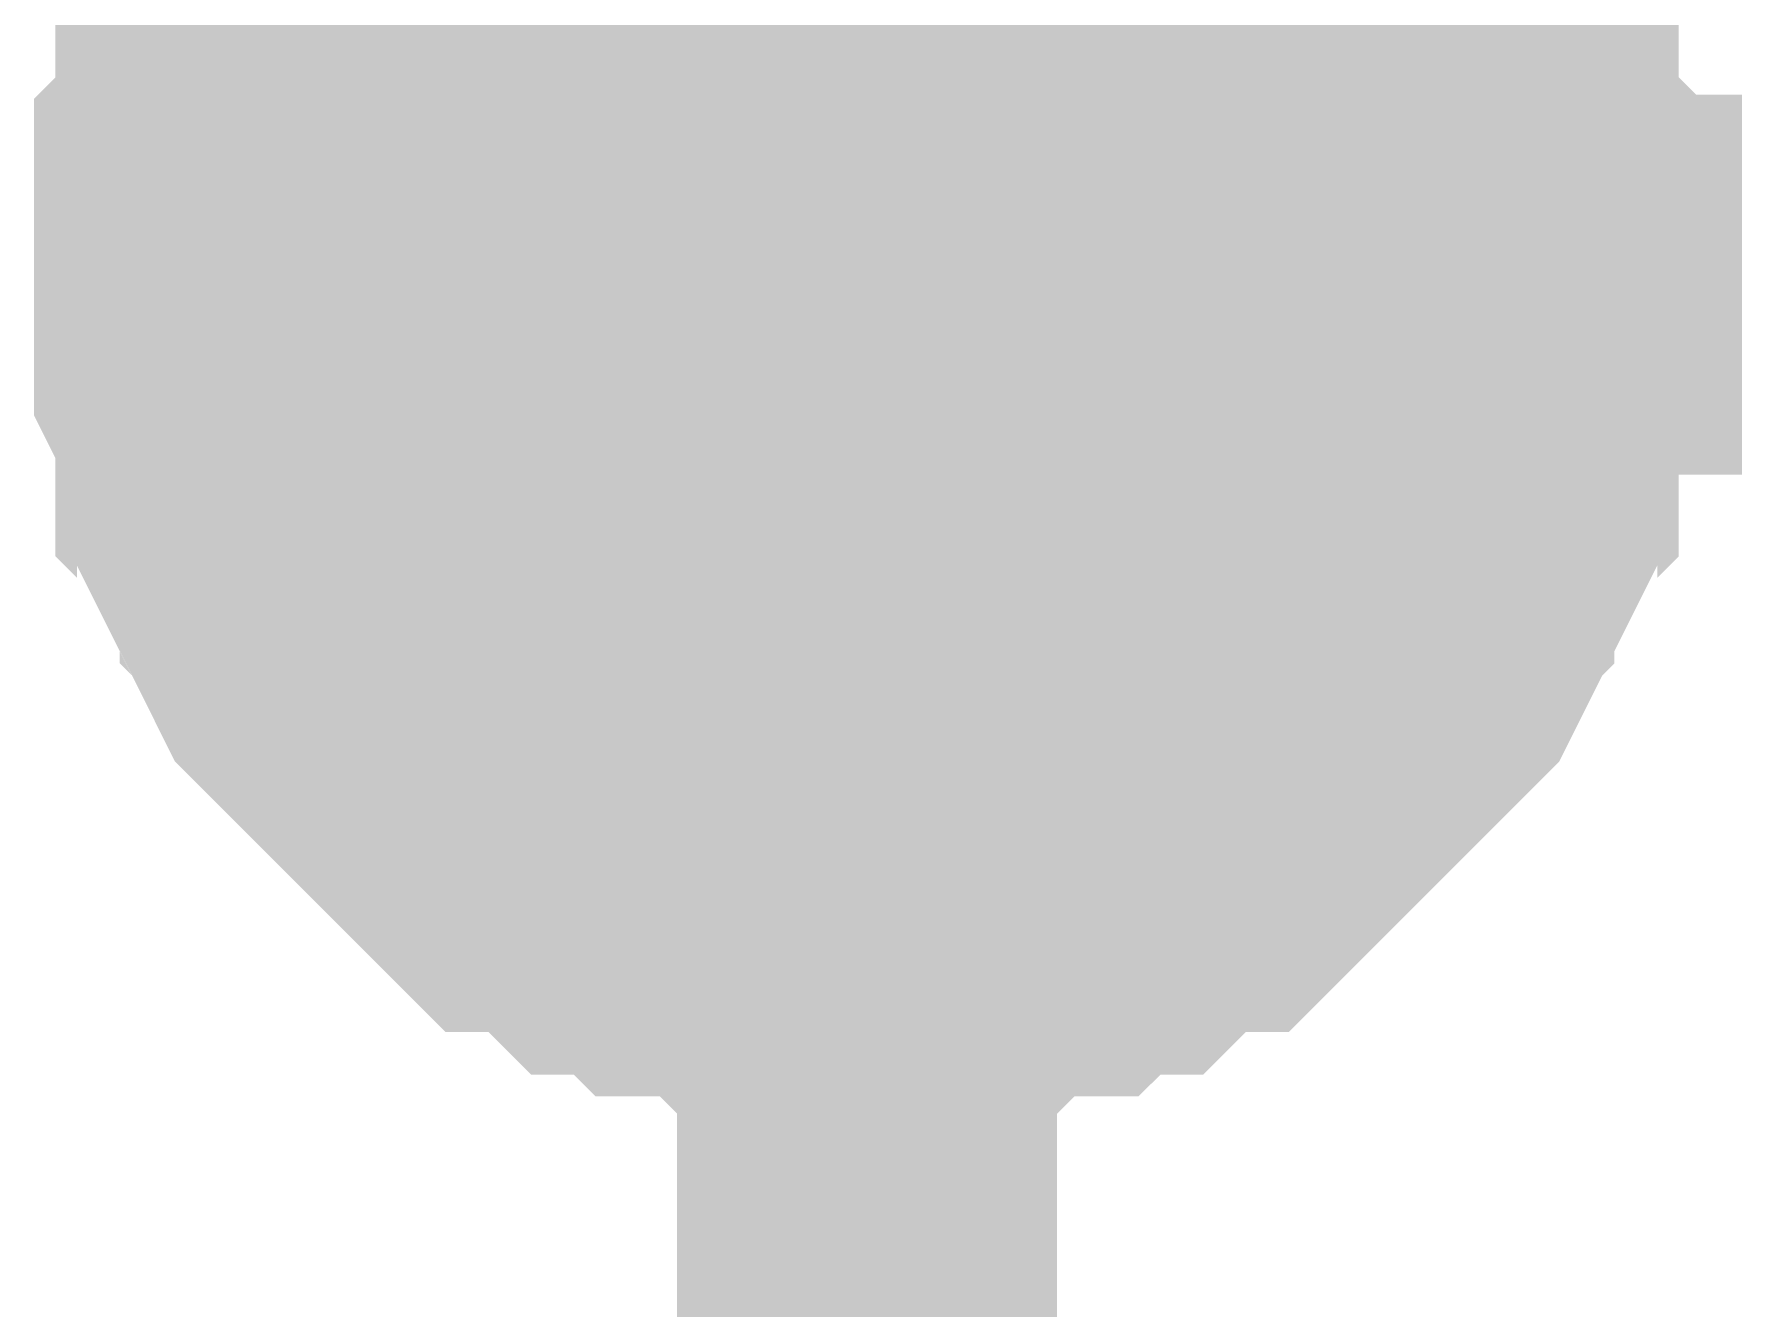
# Model space of a CAD drawing. Header units: inches. Extents: x 0 to 9.5, y -0.01 to 7.51.
# Drawn here: x 4.9744 to 5.0272, y 5.2676 to 5.3072 of the extents above; entities that cross this region are included whole.
import ezdxf

# ---------------------------------------------------------------- set-up
doc = ezdxf.new("R2010")
doc.units = ezdxf.units.IN
doc.header["$MEASUREMENT"] = 0
doc.layers.add('Sheet', color=255, linetype='Continuous')

msp = doc.modelspace()

# ---------------------------------------------------------------- linework, layer by layer
at = {"layer": 'Sheet'}
for points in [[(6.099916, 5.299405, 0.0118, 0.0118, 0), (5.699867, 5.299405, 0.0118, 0.0118, 0), (5.299818, 5.299405, 0.0118, 0.0118, 0), (5.00028, 5.299405, 0.0118, 0.0118, 0), (5.00028, 6.499911, 0.0118, 0.0118, 0)], [(4.980311, 5.299405, 0.0118, 0.0118, 0), (4.980311, 5.300737, 0.0118, 0.0118, 0), (4.980311, 5.301403, 0.0118, 0.0118, 0), (4.980311, 5.302734, 0.0118, 0.0118, 0), (4.980977, 5.3034, 0.0118, 0.0118, 0), (4.980977, 5.304732, 0.0118, 0.0118, 0), (4.980977, 5.305398, 0.0118, 0.0118, 0), (4.981642, 5.306064, 0.0118, 0.0118, 0), (4.981642, 5.307395, 0.0118, 0.0118, 0), (4.982308, 5.308061, 0.0118, 0.0118, 0), (4.982974, 5.308727, 0.0118, 0.0118, 0), (4.982974, 5.310059, 0.0118, 0.0118, 0), (4.983639, 5.310724, 0.0118, 0.0118, 0), (4.984305, 5.31139, 0.0118, 0.0118, 0), (4.984971, 5.312056, 0.0118, 0.0118, 0), (4.985636, 5.312722, 0.0118, 0.0118, 0), (4.986302, 5.313388, 0.0118, 0.0118, 0)], [(4.980311, 5.299405, 0.0118, 0.0118, 0), (4.980311, 5.300737, 0.0118, 0.0118, 0), (4.980311, 5.301403, 0.0118, 0.0118, 0), (4.980311, 5.302734, 0.0118, 0.0118, 0), (4.980977, 5.3034, 0.0118, 0.0118, 0), (4.980977, 5.304732, 0.0118, 0.0118, 0), (4.980977, 5.305398, 0.0118, 0.0118, 0), (4.981642, 5.306064, 0.0118, 0.0118, 0), (4.981642, 5.307395, 0.0118, 0.0118, 0), (4.982308, 5.308061, 0.0118, 0.0118, 0), (4.982974, 5.308727, 0.0118, 0.0118, 0), (4.982974, 5.310059, 0.0118, 0.0118, 0), (4.983639, 5.310724, 0.0118, 0.0118, 0), (4.984305, 5.31139, 0.0118, 0.0118, 0), (4.984971, 5.312056, 0.0118, 0.0118, 0), (4.985636, 5.312722, 0.0118, 0.0118, 0), (4.986302, 5.313388, 0.0118, 0.0118, 0)], [(4.980311, 5.299405, 0.0118, 0.0118, 0), (4.980311, 5.300737, 0.0118, 0.0118, 0), (4.980311, 5.301403, 0.0118, 0.0118, 0), (4.980311, 5.302734, 0.0118, 0.0118, 0), (4.980977, 5.3034, 0.0118, 0.0118, 0), (4.980977, 5.304732, 0.0118, 0.0118, 0), (4.980977, 5.305398, 0.0118, 0.0118, 0), (4.981642, 5.306064, 0.0118, 0.0118, 0), (4.981642, 5.307395, 0.0118, 0.0118, 0), (4.982308, 5.308061, 0.0118, 0.0118, 0), (4.982974, 5.308727, 0.0118, 0.0118, 0), (4.982974, 5.310059, 0.0118, 0.0118, 0), (4.983639, 5.310724, 0.0118, 0.0118, 0), (4.984305, 5.31139, 0.0118, 0.0118, 0), (4.984971, 5.312056, 0.0118, 0.0118, 0), (4.985636, 5.312722, 0.0118, 0.0118, 0), (4.986302, 5.313388, 0.0118, 0.0118, 0)], [(4.980311, 5.299405, 0.0118, 0.0118, 0), (4.980311, 5.300737, 0.0118, 0.0118, 0), (4.980311, 5.301403, 0.0118, 0.0118, 0), (4.980311, 5.302734, 0.0118, 0.0118, 0), (4.980977, 5.3034, 0.0118, 0.0118, 0), (4.980977, 5.304732, 0.0118, 0.0118, 0), (4.980977, 5.305398, 0.0118, 0.0118, 0), (4.981642, 5.306064, 0.0118, 0.0118, 0), (4.981642, 5.307395, 0.0118, 0.0118, 0), (4.982308, 5.308061, 0.0118, 0.0118, 0), (4.982974, 5.308727, 0.0118, 0.0118, 0), (4.982974, 5.310059, 0.0118, 0.0118, 0), (4.983639, 5.310724, 0.0118, 0.0118, 0), (4.984305, 5.31139, 0.0118, 0.0118, 0), (4.984971, 5.312056, 0.0118, 0.0118, 0), (4.985636, 5.312722, 0.0118, 0.0118, 0), (4.986302, 5.313388, 0.0118, 0.0118, 0)], [(5.014259, 5.313388, 0.0118, 0.0118, 0), (5.014924, 5.312722, 0.0118, 0.0118, 0), (5.01559, 5.312056, 0.0118, 0.0118, 0), (5.016256, 5.31139, 0.0118, 0.0118, 0), (5.016921, 5.310724, 0.0118, 0.0118, 0), (5.017587, 5.310059, 0.0118, 0.0118, 0), (5.017587, 5.308727, 0.0118, 0.0118, 0), (5.018253, 5.308061, 0.0118, 0.0118, 0), (5.018918, 5.307395, 0.0118, 0.0118, 0), (5.018918, 5.306064, 0.0118, 0.0118, 0), (5.019584, 5.305398, 0.0118, 0.0118, 0), (5.019584, 5.304732, 0.0118, 0.0118, 0), (5.019584, 5.3034, 0.0118, 0.0118, 0), (5.020249, 5.302734, 0.0118, 0.0118, 0), (5.020249, 5.301403, 0.0118, 0.0118, 0), (5.020249, 5.300737, 0.0118, 0.0118, 0), (5.020249, 5.299405, 0.0118, 0.0118, 0)], [(5.014259, 5.313388, 0.0118, 0.0118, 0), (5.014924, 5.312722, 0.0118, 0.0118, 0), (5.01559, 5.312056, 0.0118, 0.0118, 0), (5.016256, 5.31139, 0.0118, 0.0118, 0), (5.016921, 5.310724, 0.0118, 0.0118, 0), (5.017587, 5.310059, 0.0118, 0.0118, 0), (5.017587, 5.308727, 0.0118, 0.0118, 0), (5.018253, 5.308061, 0.0118, 0.0118, 0), (5.018918, 5.307395, 0.0118, 0.0118, 0), (5.018918, 5.306064, 0.0118, 0.0118, 0), (5.019584, 5.305398, 0.0118, 0.0118, 0), (5.019584, 5.304732, 0.0118, 0.0118, 0), (5.019584, 5.3034, 0.0118, 0.0118, 0), (5.020249, 5.302734, 0.0118, 0.0118, 0), (5.020249, 5.301403, 0.0118, 0.0118, 0), (5.020249, 5.300737, 0.0118, 0.0118, 0), (5.020249, 5.299405, 0.0118, 0.0118, 0)], [(5.014259, 5.313388, 0.0118, 0.0118, 0), (5.014924, 5.312722, 0.0118, 0.0118, 0), (5.01559, 5.312056, 0.0118, 0.0118, 0), (5.016256, 5.31139, 0.0118, 0.0118, 0), (5.016921, 5.310724, 0.0118, 0.0118, 0), (5.017587, 5.310059, 0.0118, 0.0118, 0), (5.017587, 5.308727, 0.0118, 0.0118, 0), (5.018253, 5.308061, 0.0118, 0.0118, 0), (5.018918, 5.307395, 0.0118, 0.0118, 0), (5.018918, 5.306064, 0.0118, 0.0118, 0), (5.019584, 5.305398, 0.0118, 0.0118, 0), (5.019584, 5.304732, 0.0118, 0.0118, 0), (5.019584, 5.3034, 0.0118, 0.0118, 0), (5.020249, 5.302734, 0.0118, 0.0118, 0), (5.020249, 5.301403, 0.0118, 0.0118, 0), (5.020249, 5.300737, 0.0118, 0.0118, 0), (5.020249, 5.299405, 0.0118, 0.0118, 0)], [(5.014259, 5.313388, 0.0118, 0.0118, 0), (5.014924, 5.312722, 0.0118, 0.0118, 0), (5.01559, 5.312056, 0.0118, 0.0118, 0), (5.016256, 5.31139, 0.0118, 0.0118, 0), (5.016921, 5.310724, 0.0118, 0.0118, 0), (5.017587, 5.310059, 0.0118, 0.0118, 0), (5.017587, 5.308727, 0.0118, 0.0118, 0), (5.018253, 5.308061, 0.0118, 0.0118, 0), (5.018918, 5.307395, 0.0118, 0.0118, 0), (5.018918, 5.306064, 0.0118, 0.0118, 0), (5.019584, 5.305398, 0.0118, 0.0118, 0), (5.019584, 5.304732, 0.0118, 0.0118, 0), (5.019584, 5.3034, 0.0118, 0.0118, 0), (5.020249, 5.302734, 0.0118, 0.0118, 0), (5.020249, 5.301403, 0.0118, 0.0118, 0), (5.020249, 5.300737, 0.0118, 0.0118, 0), (5.020249, 5.299405, 0.0118, 0.0118, 0)], [(4.980311, 5.299405, 0.0039, 0.0039, 0), (4.980311, 5.300737, 0.0039, 0.0039, 0), (4.980311, 5.301403, 0.0039, 0.0039, 0), (4.980311, 5.302734, 0.0039, 0.0039, 0), (4.980977, 5.3034, 0.0039, 0.0039, 0), (4.980977, 5.304732, 0.0039, 0.0039, 0), (4.980977, 5.305398, 0.0039, 0.0039, 0), (4.981642, 5.306064, 0.0039, 0.0039, 0), (4.981642, 5.307395, 0.0039, 0.0039, 0), (4.982308, 5.308061, 0.0039, 0.0039, 0), (4.982974, 5.308727, 0.0039, 0.0039, 0), (4.982974, 5.310059, 0.0039, 0.0039, 0)], [(4.980311, 5.299405, 0.0039, 0.0039, 0), (4.980311, 5.300737, 0.0039, 0.0039, 0), (4.980311, 5.301403, 0.0039, 0.0039, 0), (4.980311, 5.302734, 0.0039, 0.0039, 0), (4.980977, 5.3034, 0.0039, 0.0039, 0), (4.980977, 5.304732, 0.0039, 0.0039, 0), (4.980977, 5.305398, 0.0039, 0.0039, 0), (4.981642, 5.306064, 0.0039, 0.0039, 0), (4.981642, 5.307395, 0.0039, 0.0039, 0), (4.982308, 5.308061, 0.0039, 0.0039, 0), (4.982974, 5.308727, 0.0039, 0.0039, 0), (4.982974, 5.310059, 0.0039, 0.0039, 0)], [(4.980311, 5.299405, 0.0039, 0.0039, 0), (4.980311, 5.300737, 0.0039, 0.0039, 0), (4.980311, 5.301403, 0.0039, 0.0039, 0), (4.980311, 5.302734, 0.0039, 0.0039, 0), (4.980977, 5.3034, 0.0039, 0.0039, 0), (4.980977, 5.304732, 0.0039, 0.0039, 0), (4.980977, 5.305398, 0.0039, 0.0039, 0), (4.981642, 5.306064, 0.0039, 0.0039, 0), (4.981642, 5.307395, 0.0039, 0.0039, 0), (4.982308, 5.308061, 0.0039, 0.0039, 0), (4.982974, 5.308727, 0.0039, 0.0039, 0), (4.982974, 5.310059, 0.0039, 0.0039, 0)], [(4.980311, 5.299405, 0.0039, 0.0039, 0), (4.980311, 5.300737, 0.0039, 0.0039, 0), (4.980311, 5.301403, 0.0039, 0.0039, 0), (4.980311, 5.302734, 0.0039, 0.0039, 0), (4.980977, 5.3034, 0.0039, 0.0039, 0), (4.980977, 5.304732, 0.0039, 0.0039, 0), (4.980977, 5.305398, 0.0039, 0.0039, 0), (4.981642, 5.306064, 0.0039, 0.0039, 0), (4.981642, 5.307395, 0.0039, 0.0039, 0), (4.982308, 5.308061, 0.0039, 0.0039, 0), (4.982974, 5.308727, 0.0039, 0.0039, 0), (4.982974, 5.310059, 0.0039, 0.0039, 0)], [(5.017587, 5.310059, 0.0039, 0.0039, 0), (5.017587, 5.308727, 0.0039, 0.0039, 0), (5.018253, 5.308061, 0.0039, 0.0039, 0), (5.018918, 5.307395, 0.0039, 0.0039, 0), (5.018918, 5.306064, 0.0039, 0.0039, 0), (5.019584, 5.305398, 0.0039, 0.0039, 0), (5.019584, 5.304732, 0.0039, 0.0039, 0), (5.019584, 5.3034, 0.0039, 0.0039, 0), (5.020249, 5.302734, 0.0039, 0.0039, 0), (5.020249, 5.301403, 0.0039, 0.0039, 0), (5.020249, 5.300737, 0.0039, 0.0039, 0), (5.020249, 5.299405, 0.0039, 0.0039, 0)], [(5.017587, 5.310059, 0.0039, 0.0039, 0), (5.017587, 5.308727, 0.0039, 0.0039, 0), (5.018253, 5.308061, 0.0039, 0.0039, 0), (5.018918, 5.307395, 0.0039, 0.0039, 0), (5.018918, 5.306064, 0.0039, 0.0039, 0), (5.019584, 5.305398, 0.0039, 0.0039, 0), (5.019584, 5.304732, 0.0039, 0.0039, 0), (5.019584, 5.3034, 0.0039, 0.0039, 0), (5.020249, 5.302734, 0.0039, 0.0039, 0), (5.020249, 5.301403, 0.0039, 0.0039, 0), (5.020249, 5.300737, 0.0039, 0.0039, 0), (5.020249, 5.299405, 0.0039, 0.0039, 0)], [(5.017587, 5.310059, 0.0039, 0.0039, 0), (5.017587, 5.308727, 0.0039, 0.0039, 0), (5.018253, 5.308061, 0.0039, 0.0039, 0), (5.018918, 5.307395, 0.0039, 0.0039, 0), (5.018918, 5.306064, 0.0039, 0.0039, 0), (5.019584, 5.305398, 0.0039, 0.0039, 0), (5.019584, 5.304732, 0.0039, 0.0039, 0), (5.019584, 5.3034, 0.0039, 0.0039, 0), (5.020249, 5.302734, 0.0039, 0.0039, 0), (5.020249, 5.301403, 0.0039, 0.0039, 0), (5.020249, 5.300737, 0.0039, 0.0039, 0), (5.020249, 5.299405, 0.0039, 0.0039, 0)], [(5.017587, 5.310059, 0.0039, 0.0039, 0), (5.017587, 5.308727, 0.0039, 0.0039, 0), (5.018253, 5.308061, 0.0039, 0.0039, 0), (5.018918, 5.307395, 0.0039, 0.0039, 0), (5.018918, 5.306064, 0.0039, 0.0039, 0), (5.019584, 5.305398, 0.0039, 0.0039, 0), (5.019584, 5.304732, 0.0039, 0.0039, 0), (5.019584, 5.3034, 0.0039, 0.0039, 0), (5.020249, 5.302734, 0.0039, 0.0039, 0), (5.020249, 5.301403, 0.0039, 0.0039, 0), (5.020249, 5.300737, 0.0039, 0.0039, 0), (5.020249, 5.299405, 0.0039, 0.0039, 0)], [(5.00028, 5.27943, 0.0118, 0.0118, 0), (4.998949, 5.27943, 0.0118, 0.0118, 0), (4.998283, 5.27943, 0.0118, 0.0118, 0), (4.996952, 5.27943, 0.0118, 0.0118, 0), (4.996286, 5.280096, 0.0118, 0.0118, 0), (4.994955, 5.280096, 0.0118, 0.0118, 0), (4.99429, 5.280096, 0.0118, 0.0118, 0), (4.993624, 5.280762, 0.0118, 0.0118, 0), (4.992293, 5.280762, 0.0118, 0.0118, 0), (4.991627, 5.281428, 0.0118, 0.0118, 0), (4.990961, 5.282093, 0.0118, 0.0118, 0), (4.98963, 5.282093, 0.0118, 0.0118, 0), (4.988964, 5.282759, 0.0118, 0.0118, 0), (4.988299, 5.283425, 0.0118, 0.0118, 0), (4.987633, 5.284091, 0.0118, 0.0118, 0), (4.986967, 5.284757, 0.0118, 0.0118, 0), (4.986302, 5.285423, 0.0118, 0.0118, 0), (4.985636, 5.286088, 0.0118, 0.0118, 0), (4.984971, 5.286754, 0.0118, 0.0118, 0), (4.984305, 5.28742, 0.0118, 0.0118, 0), (4.983639, 5.288086, 0.0118, 0.0118, 0), (4.982974, 5.289418, 0.0118, 0.0118, 0), (4.982974, 5.290083, 0.0118, 0.0118, 0), (4.982308, 5.290749, 0.0118, 0.0118, 0), (4.981642, 5.292081, 0.0118, 0.0118, 0), (4.981642, 5.292747, 0.0118, 0.0118, 0), (4.980977, 5.293413, 0.0118, 0.0118, 0), (4.980977, 5.294744, 0.0118, 0.0118, 0), (4.980977, 5.29541, 0.0118, 0.0118, 0), (4.980311, 5.296742, 0.0118, 0.0118, 0), (4.980311, 5.297408, 0.0118, 0.0118, 0), (4.980311, 5.298739, 0.0118, 0.0118, 0), (4.980311, 5.299405, 0.0118, 0.0118, 0)], [(4.980311, 5.299405, 0.0118, 0.0118, 0), (4.980311, 5.299405, 0.0118, 0.0118, 0)], [(5.00028, 5.27943, 0.0118, 0.0118, 0), (4.998949, 5.27943, 0.0118, 0.0118, 0), (4.998283, 5.27943, 0.0118, 0.0118, 0), (4.996952, 5.27943, 0.0118, 0.0118, 0), (4.996286, 5.280096, 0.0118, 0.0118, 0), (4.994955, 5.280096, 0.0118, 0.0118, 0), (4.99429, 5.280096, 0.0118, 0.0118, 0), (4.993624, 5.280762, 0.0118, 0.0118, 0), (4.992293, 5.280762, 0.0118, 0.0118, 0), (4.991627, 5.281428, 0.0118, 0.0118, 0), (4.990961, 5.282093, 0.0118, 0.0118, 0), (4.98963, 5.282093, 0.0118, 0.0118, 0), (4.988964, 5.282759, 0.0118, 0.0118, 0), (4.988299, 5.283425, 0.0118, 0.0118, 0), (4.987633, 5.284091, 0.0118, 0.0118, 0), (4.986967, 5.284757, 0.0118, 0.0118, 0), (4.986302, 5.285423, 0.0118, 0.0118, 0), (4.985636, 5.286088, 0.0118, 0.0118, 0), (4.984971, 5.286754, 0.0118, 0.0118, 0), (4.984305, 5.28742, 0.0118, 0.0118, 0), (4.983639, 5.288086, 0.0118, 0.0118, 0), (4.982974, 5.289418, 0.0118, 0.0118, 0), (4.982974, 5.290083, 0.0118, 0.0118, 0), (4.982308, 5.290749, 0.0118, 0.0118, 0), (4.981642, 5.292081, 0.0118, 0.0118, 0), (4.981642, 5.292747, 0.0118, 0.0118, 0), (4.980977, 5.293413, 0.0118, 0.0118, 0), (4.980977, 5.294744, 0.0118, 0.0118, 0), (4.980977, 5.29541, 0.0118, 0.0118, 0), (4.980311, 5.296742, 0.0118, 0.0118, 0), (4.980311, 5.297408, 0.0118, 0.0118, 0), (4.980311, 5.298739, 0.0118, 0.0118, 0), (4.980311, 5.299405, 0.0118, 0.0118, 0)], [(4.980311, 5.299405, 0.0118, 0.0118, 0), (4.980311, 5.299405, 0.0118, 0.0118, 0)], [(5.00028, 5.27943, 0.0118, 0.0118, 0), (4.998949, 5.27943, 0.0118, 0.0118, 0), (4.998283, 5.27943, 0.0118, 0.0118, 0), (4.996952, 5.27943, 0.0118, 0.0118, 0), (4.996286, 5.280096, 0.0118, 0.0118, 0), (4.994955, 5.280096, 0.0118, 0.0118, 0), (4.99429, 5.280096, 0.0118, 0.0118, 0), (4.993624, 5.280762, 0.0118, 0.0118, 0), (4.992293, 5.280762, 0.0118, 0.0118, 0), (4.991627, 5.281428, 0.0118, 0.0118, 0), (4.990961, 5.282093, 0.0118, 0.0118, 0), (4.98963, 5.282093, 0.0118, 0.0118, 0), (4.988964, 5.282759, 0.0118, 0.0118, 0), (4.988299, 5.283425, 0.0118, 0.0118, 0), (4.987633, 5.284091, 0.0118, 0.0118, 0), (4.986967, 5.284757, 0.0118, 0.0118, 0), (4.986302, 5.285423, 0.0118, 0.0118, 0), (4.985636, 5.286088, 0.0118, 0.0118, 0), (4.984971, 5.286754, 0.0118, 0.0118, 0), (4.984305, 5.28742, 0.0118, 0.0118, 0), (4.983639, 5.288086, 0.0118, 0.0118, 0), (4.982974, 5.289418, 0.0118, 0.0118, 0), (4.982974, 5.290083, 0.0118, 0.0118, 0), (4.982308, 5.290749, 0.0118, 0.0118, 0), (4.981642, 5.292081, 0.0118, 0.0118, 0), (4.981642, 5.292747, 0.0118, 0.0118, 0), (4.980977, 5.293413, 0.0118, 0.0118, 0), (4.980977, 5.294744, 0.0118, 0.0118, 0), (4.980977, 5.29541, 0.0118, 0.0118, 0), (4.980311, 5.296742, 0.0118, 0.0118, 0), (4.980311, 5.297408, 0.0118, 0.0118, 0), (4.980311, 5.298739, 0.0118, 0.0118, 0), (4.980311, 5.299405, 0.0118, 0.0118, 0)], [(4.980311, 5.299405, 0.0118, 0.0118, 0), (4.980311, 5.299405, 0.0118, 0.0118, 0)], [(5.00028, 5.27943, 0.0118, 0.0118, 0), (4.998949, 5.27943, 0.0118, 0.0118, 0), (4.998283, 5.27943, 0.0118, 0.0118, 0), (4.996952, 5.27943, 0.0118, 0.0118, 0), (4.996286, 5.280096, 0.0118, 0.0118, 0), (4.994955, 5.280096, 0.0118, 0.0118, 0), (4.99429, 5.280096, 0.0118, 0.0118, 0), (4.993624, 5.280762, 0.0118, 0.0118, 0), (4.992293, 5.280762, 0.0118, 0.0118, 0), (4.991627, 5.281428, 0.0118, 0.0118, 0), (4.990961, 5.282093, 0.0118, 0.0118, 0), (4.98963, 5.282093, 0.0118, 0.0118, 0), (4.988964, 5.282759, 0.0118, 0.0118, 0), (4.988299, 5.283425, 0.0118, 0.0118, 0), (4.987633, 5.284091, 0.0118, 0.0118, 0), (4.986967, 5.284757, 0.0118, 0.0118, 0), (4.986302, 5.285423, 0.0118, 0.0118, 0), (4.985636, 5.286088, 0.0118, 0.0118, 0), (4.984971, 5.286754, 0.0118, 0.0118, 0), (4.984305, 5.28742, 0.0118, 0.0118, 0), (4.983639, 5.288086, 0.0118, 0.0118, 0), (4.982974, 5.289418, 0.0118, 0.0118, 0), (4.982974, 5.290083, 0.0118, 0.0118, 0), (4.982308, 5.290749, 0.0118, 0.0118, 0), (4.981642, 5.292081, 0.0118, 0.0118, 0), (4.981642, 5.292747, 0.0118, 0.0118, 0), (4.980977, 5.293413, 0.0118, 0.0118, 0), (4.980977, 5.294744, 0.0118, 0.0118, 0), (4.980977, 5.29541, 0.0118, 0.0118, 0), (4.980311, 5.296742, 0.0118, 0.0118, 0), (4.980311, 5.297408, 0.0118, 0.0118, 0), (4.980311, 5.298739, 0.0118, 0.0118, 0), (4.980311, 5.299405, 0.0118, 0.0118, 0)], [(4.980311, 5.299405, 0.0118, 0.0118, 0), (4.980311, 5.299405, 0.0118, 0.0118, 0)], [(5.020249, 5.299405, 0.0118, 0.0118, 0), (5.020249, 5.298739, 0.0118, 0.0118, 0), (5.020249, 5.297408, 0.0118, 0.0118, 0), (5.020249, 5.296742, 0.0118, 0.0118, 0), (5.019584, 5.29541, 0.0118, 0.0118, 0), (5.019584, 5.294744, 0.0118, 0.0118, 0), (5.019584, 5.293413, 0.0118, 0.0118, 0), (5.018918, 5.292747, 0.0118, 0.0118, 0), (5.018918, 5.292081, 0.0118, 0.0118, 0), (5.018253, 5.290749, 0.0118, 0.0118, 0), (5.017587, 5.290083, 0.0118, 0.0118, 0), (5.017587, 5.289418, 0.0118, 0.0118, 0), (5.016921, 5.288086, 0.0118, 0.0118, 0), (5.016256, 5.28742, 0.0118, 0.0118, 0), (5.01559, 5.286754, 0.0118, 0.0118, 0), (5.014924, 5.286088, 0.0118, 0.0118, 0), (5.014259, 5.285423, 0.0118, 0.0118, 0), (5.013593, 5.284757, 0.0118, 0.0118, 0), (5.012927, 5.284091, 0.0118, 0.0118, 0), (5.012262, 5.283425, 0.0118, 0.0118, 0), (5.011596, 5.282759, 0.0118, 0.0118, 0), (5.01093, 5.282093, 0.0118, 0.0118, 0), (5.009599, 5.282093, 0.0118, 0.0118, 0), (5.008934, 5.281428, 0.0118, 0.0118, 0), (5.008268, 5.280762, 0.0118, 0.0118, 0), (5.006937, 5.280762, 0.0118, 0.0118, 0), (5.006271, 5.280096, 0.0118, 0.0118, 0), (5.005605, 5.280096, 0.0118, 0.0118, 0), (5.004274, 5.280096, 0.0118, 0.0118, 0), (5.003608, 5.27943, 0.0118, 0.0118, 0), (5.002277, 5.27943, 0.0118, 0.0118, 0), (5.001612, 5.27943, 0.0118, 0.0118, 0), (5.00028, 5.27943, 0.0118, 0.0118, 0)], [(5.00028, 5.299405, 0.0118, 0.0118, 0), (5.00028, 4.099565, 0.0118, 0.0118, 0), (5.699867, 4.099565, 0.0118, 0.0118, 0), (6.099916, 4.099565, 0.0118, 0.0118, 0)], [(5.020249, 5.299405, 0.0118, 0.0118, 0), (5.020249, 5.298739, 0.0118, 0.0118, 0), (5.020249, 5.297408, 0.0118, 0.0118, 0), (5.020249, 5.296742, 0.0118, 0.0118, 0), (5.019584, 5.29541, 0.0118, 0.0118, 0), (5.019584, 5.294744, 0.0118, 0.0118, 0), (5.019584, 5.293413, 0.0118, 0.0118, 0), (5.018918, 5.292747, 0.0118, 0.0118, 0), (5.018918, 5.292081, 0.0118, 0.0118, 0), (5.018253, 5.290749, 0.0118, 0.0118, 0), (5.017587, 5.290083, 0.0118, 0.0118, 0), (5.017587, 5.289418, 0.0118, 0.0118, 0), (5.016921, 5.288086, 0.0118, 0.0118, 0), (5.016256, 5.28742, 0.0118, 0.0118, 0), (5.01559, 5.286754, 0.0118, 0.0118, 0), (5.014924, 5.286088, 0.0118, 0.0118, 0), (5.014259, 5.285423, 0.0118, 0.0118, 0), (5.013593, 5.284757, 0.0118, 0.0118, 0), (5.012927, 5.284091, 0.0118, 0.0118, 0), (5.012262, 5.283425, 0.0118, 0.0118, 0), (5.011596, 5.282759, 0.0118, 0.0118, 0), (5.01093, 5.282093, 0.0118, 0.0118, 0), (5.009599, 5.282093, 0.0118, 0.0118, 0), (5.008934, 5.281428, 0.0118, 0.0118, 0), (5.008268, 5.280762, 0.0118, 0.0118, 0), (5.006937, 5.280762, 0.0118, 0.0118, 0), (5.006271, 5.280096, 0.0118, 0.0118, 0), (5.005605, 5.280096, 0.0118, 0.0118, 0), (5.004274, 5.280096, 0.0118, 0.0118, 0), (5.003608, 5.27943, 0.0118, 0.0118, 0), (5.002277, 5.27943, 0.0118, 0.0118, 0), (5.001612, 5.27943, 0.0118, 0.0118, 0), (5.00028, 5.27943, 0.0118, 0.0118, 0)], [(5.020249, 5.299405, 0.0118, 0.0118, 0), (5.020249, 5.298739, 0.0118, 0.0118, 0), (5.020249, 5.297408, 0.0118, 0.0118, 0), (5.020249, 5.296742, 0.0118, 0.0118, 0), (5.019584, 5.29541, 0.0118, 0.0118, 0), (5.019584, 5.294744, 0.0118, 0.0118, 0), (5.019584, 5.293413, 0.0118, 0.0118, 0), (5.018918, 5.292747, 0.0118, 0.0118, 0), (5.018918, 5.292081, 0.0118, 0.0118, 0), (5.018253, 5.290749, 0.0118, 0.0118, 0), (5.017587, 5.290083, 0.0118, 0.0118, 0), (5.017587, 5.289418, 0.0118, 0.0118, 0), (5.016921, 5.288086, 0.0118, 0.0118, 0), (5.016256, 5.28742, 0.0118, 0.0118, 0), (5.01559, 5.286754, 0.0118, 0.0118, 0), (5.014924, 5.286088, 0.0118, 0.0118, 0), (5.014259, 5.285423, 0.0118, 0.0118, 0), (5.013593, 5.284757, 0.0118, 0.0118, 0), (5.012927, 5.284091, 0.0118, 0.0118, 0), (5.012262, 5.283425, 0.0118, 0.0118, 0), (5.011596, 5.282759, 0.0118, 0.0118, 0), (5.01093, 5.282093, 0.0118, 0.0118, 0), (5.009599, 5.282093, 0.0118, 0.0118, 0), (5.008934, 5.281428, 0.0118, 0.0118, 0), (5.008268, 5.280762, 0.0118, 0.0118, 0), (5.006937, 5.280762, 0.0118, 0.0118, 0), (5.006271, 5.280096, 0.0118, 0.0118, 0), (5.005605, 5.280096, 0.0118, 0.0118, 0), (5.004274, 5.280096, 0.0118, 0.0118, 0), (5.003608, 5.27943, 0.0118, 0.0118, 0), (5.002277, 5.27943, 0.0118, 0.0118, 0), (5.001612, 5.27943, 0.0118, 0.0118, 0), (5.00028, 5.27943, 0.0118, 0.0118, 0)], [(5.020249, 5.299405, 0.0118, 0.0118, 0), (5.020249, 5.298739, 0.0118, 0.0118, 0), (5.020249, 5.297408, 0.0118, 0.0118, 0), (5.020249, 5.296742, 0.0118, 0.0118, 0), (5.019584, 5.29541, 0.0118, 0.0118, 0), (5.019584, 5.294744, 0.0118, 0.0118, 0), (5.019584, 5.293413, 0.0118, 0.0118, 0), (5.018918, 5.292747, 0.0118, 0.0118, 0), (5.018918, 5.292081, 0.0118, 0.0118, 0), (5.018253, 5.290749, 0.0118, 0.0118, 0), (5.017587, 5.290083, 0.0118, 0.0118, 0), (5.017587, 5.289418, 0.0118, 0.0118, 0), (5.016921, 5.288086, 0.0118, 0.0118, 0), (5.016256, 5.28742, 0.0118, 0.0118, 0), (5.01559, 5.286754, 0.0118, 0.0118, 0), (5.014924, 5.286088, 0.0118, 0.0118, 0), (5.014259, 5.285423, 0.0118, 0.0118, 0), (5.013593, 5.284757, 0.0118, 0.0118, 0), (5.012927, 5.284091, 0.0118, 0.0118, 0), (5.012262, 5.283425, 0.0118, 0.0118, 0), (5.011596, 5.282759, 0.0118, 0.0118, 0), (5.01093, 5.282093, 0.0118, 0.0118, 0), (5.009599, 5.282093, 0.0118, 0.0118, 0), (5.008934, 5.281428, 0.0118, 0.0118, 0), (5.008268, 5.280762, 0.0118, 0.0118, 0), (5.006937, 5.280762, 0.0118, 0.0118, 0), (5.006271, 5.280096, 0.0118, 0.0118, 0), (5.005605, 5.280096, 0.0118, 0.0118, 0), (5.004274, 5.280096, 0.0118, 0.0118, 0), (5.003608, 5.27943, 0.0118, 0.0118, 0), (5.002277, 5.27943, 0.0118, 0.0118, 0), (5.001612, 5.27943, 0.0118, 0.0118, 0), (5.00028, 5.27943, 0.0118, 0.0118, 0)], [(5.020249, 5.299405, 0.0118, 0.0118, 0), (5.020249, 5.299405, 0.0118, 0.0118, 0), (5.020249, 5.299405, 0.0118, 0.0118, 0), (5.020249, 5.299405, 0.0118, 0.0118, 0), (5.020249, 5.299405, 0.0118, 0.0118, 0), (5.020249, 5.299405, 0.0118, 0.0118, 0), (5.020249, 5.299405, 0.0118, 0.0118, 0), (5.020249, 5.299405, 0.0118, 0.0118, 0), (5.020249, 5.299405, 0.0118, 0.0118, 0), (5.020249, 5.299405, 0.0118, 0.0118, 0), (5.020249, 5.299405, 0.0118, 0.0118, 0), (5.020249, 5.299405, 0.0118, 0.0118, 0), (5.020249, 5.299405, 0.0118, 0.0118, 0), (5.020249, 5.299405, 0.0118, 0.0118, 0), (5.020249, 5.299405, 0.0118, 0.0118, 0), (5.020249, 5.299405, 0.0118, 0.0118, 0), (5.020249, 5.299405, 0.0118, 0.0118, 0), (5.020249, 5.299405, 0.0118, 0.0118, 0), (5.020249, 5.299405, 0.0118, 0.0118, 0), (5.020249, 5.299405, 0.0118, 0.0118, 0), (5.020249, 5.299405, 0.0118, 0.0118, 0), (5.020249, 5.299405, 0.0118, 0.0118, 0), (5.020249, 5.299405, 0.0118, 0.0118, 0), (5.020249, 5.299405, 0.0118, 0.0118, 0), (5.020249, 5.299405, 0.0118, 0.0118, 0), (5.020249, 5.299405, 0.0118, 0.0118, 0), (5.020249, 5.299405, 0.0118, 0.0118, 0), (5.020249, 5.299405, 0.0118, 0.0118, 0), (5.020249, 5.299405, 0.0118, 0.0118, 0), (5.020249, 5.299405, 0.0118, 0.0118, 0), (5.020249, 5.299405, 0.0118, 0.0118, 0), (5.020249, 5.299405, 0.0118, 0.0118, 0), (5.020249, 5.299405, 0.0118, 0.0118, 0)], [(5.020249, 5.299405, 0.0118, 0.0118, 0), (5.020249, 5.299405, 0.0118, 0.0118, 0)], [(5.020249, 5.299405, 0.0118, 0.0118, 0), (5.020249, 5.299405, 0.0118, 0.0118, 0), (5.020249, 5.299405, 0.0118, 0.0118, 0), (5.020249, 5.299405, 0.0118, 0.0118, 0), (5.020249, 5.299405, 0.0118, 0.0118, 0), (5.020249, 5.299405, 0.0118, 0.0118, 0), (5.020249, 5.299405, 0.0118, 0.0118, 0), (5.020249, 5.299405, 0.0118, 0.0118, 0), (5.020249, 5.299405, 0.0118, 0.0118, 0), (5.020249, 5.299405, 0.0118, 0.0118, 0), (5.020249, 5.299405, 0.0118, 0.0118, 0), (5.020249, 5.299405, 0.0118, 0.0118, 0), (5.020249, 5.299405, 0.0118, 0.0118, 0), (5.020249, 5.299405, 0.0118, 0.0118, 0), (5.020249, 5.299405, 0.0118, 0.0118, 0), (5.020249, 5.299405, 0.0118, 0.0118, 0), (5.020249, 5.299405, 0.0118, 0.0118, 0), (5.020249, 5.299405, 0.0118, 0.0118, 0), (5.020249, 5.299405, 0.0118, 0.0118, 0), (5.020249, 5.299405, 0.0118, 0.0118, 0), (5.020249, 5.299405, 0.0118, 0.0118, 0), (5.020249, 5.299405, 0.0118, 0.0118, 0), (5.020249, 5.299405, 0.0118, 0.0118, 0), (5.020249, 5.299405, 0.0118, 0.0118, 0), (5.020249, 5.299405, 0.0118, 0.0118, 0), (5.020249, 5.299405, 0.0118, 0.0118, 0), (5.020249, 5.299405, 0.0118, 0.0118, 0), (5.020249, 5.299405, 0.0118, 0.0118, 0), (5.020249, 5.299405, 0.0118, 0.0118, 0), (5.020249, 5.299405, 0.0118, 0.0118, 0), (5.020249, 5.299405, 0.0118, 0.0118, 0), (5.020249, 5.299405, 0.0118, 0.0118, 0), (5.020249, 5.299405, 0.0118, 0.0118, 0)], [(5.020249, 5.299405, 0.0118, 0.0118, 0), (5.020249, 5.299405, 0.0118, 0.0118, 0)], [(5.020249, 5.299405, 0.0118, 0.0118, 0), (5.020249, 5.299405, 0.0118, 0.0118, 0), (5.020249, 5.299405, 0.0118, 0.0118, 0), (5.020249, 5.299405, 0.0118, 0.0118, 0), (5.020249, 5.299405, 0.0118, 0.0118, 0), (5.020249, 5.299405, 0.0118, 0.0118, 0), (5.020249, 5.299405, 0.0118, 0.0118, 0), (5.020249, 5.299405, 0.0118, 0.0118, 0), (5.020249, 5.299405, 0.0118, 0.0118, 0), (5.020249, 5.299405, 0.0118, 0.0118, 0), (5.020249, 5.299405, 0.0118, 0.0118, 0), (5.020249, 5.299405, 0.0118, 0.0118, 0), (5.020249, 5.299405, 0.0118, 0.0118, 0), (5.020249, 5.299405, 0.0118, 0.0118, 0), (5.020249, 5.299405, 0.0118, 0.0118, 0), (5.020249, 5.299405, 0.0118, 0.0118, 0), (5.020249, 5.299405, 0.0118, 0.0118, 0), (5.020249, 5.299405, 0.0118, 0.0118, 0), (5.020249, 5.299405, 0.0118, 0.0118, 0), (5.020249, 5.299405, 0.0118, 0.0118, 0), (5.020249, 5.299405, 0.0118, 0.0118, 0), (5.020249, 5.299405, 0.0118, 0.0118, 0), (5.020249, 5.299405, 0.0118, 0.0118, 0), (5.020249, 5.299405, 0.0118, 0.0118, 0), (5.020249, 5.299405, 0.0118, 0.0118, 0), (5.020249, 5.299405, 0.0118, 0.0118, 0), (5.020249, 5.299405, 0.0118, 0.0118, 0), (5.020249, 5.299405, 0.0118, 0.0118, 0), (5.020249, 5.299405, 0.0118, 0.0118, 0), (5.020249, 5.299405, 0.0118, 0.0118, 0), (5.020249, 5.299405, 0.0118, 0.0118, 0), (5.020249, 5.299405, 0.0118, 0.0118, 0), (5.020249, 5.299405, 0.0118, 0.0118, 0)], [(5.020249, 5.299405, 0.0118, 0.0118, 0), (5.020249, 5.299405, 0.0118, 0.0118, 0)], [(5.020249, 5.299405, 0.0118, 0.0118, 0), (5.020249, 5.299405, 0.0118, 0.0118, 0), (5.020249, 5.299405, 0.0118, 0.0118, 0), (5.020249, 5.299405, 0.0118, 0.0118, 0), (5.020249, 5.299405, 0.0118, 0.0118, 0), (5.020249, 5.299405, 0.0118, 0.0118, 0), (5.020249, 5.299405, 0.0118, 0.0118, 0), (5.020249, 5.299405, 0.0118, 0.0118, 0), (5.020249, 5.299405, 0.0118, 0.0118, 0), (5.020249, 5.299405, 0.0118, 0.0118, 0), (5.020249, 5.299405, 0.0118, 0.0118, 0), (5.020249, 5.299405, 0.0118, 0.0118, 0), (5.020249, 5.299405, 0.0118, 0.0118, 0), (5.020249, 5.299405, 0.0118, 0.0118, 0), (5.020249, 5.299405, 0.0118, 0.0118, 0), (5.020249, 5.299405, 0.0118, 0.0118, 0), (5.020249, 5.299405, 0.0118, 0.0118, 0), (5.020249, 5.299405, 0.0118, 0.0118, 0), (5.020249, 5.299405, 0.0118, 0.0118, 0), (5.020249, 5.299405, 0.0118, 0.0118, 0), (5.020249, 5.299405, 0.0118, 0.0118, 0), (5.020249, 5.299405, 0.0118, 0.0118, 0), (5.020249, 5.299405, 0.0118, 0.0118, 0), (5.020249, 5.299405, 0.0118, 0.0118, 0), (5.020249, 5.299405, 0.0118, 0.0118, 0), (5.020249, 5.299405, 0.0118, 0.0118, 0), (5.020249, 5.299405, 0.0118, 0.0118, 0), (5.020249, 5.299405, 0.0118, 0.0118, 0), (5.020249, 5.299405, 0.0118, 0.0118, 0), (5.020249, 5.299405, 0.0118, 0.0118, 0), (5.020249, 5.299405, 0.0118, 0.0118, 0), (5.020249, 5.299405, 0.0118, 0.0118, 0), (5.020249, 5.299405, 0.0118, 0.0118, 0)], [(5.020249, 5.299405, 0.0118, 0.0118, 0), (5.020249, 5.299405, 0.0118, 0.0118, 0)], [(5.00028, 5.27943, 0.0039, 0.0039, 0), (4.998949, 5.27943, 0.0039, 0.0039, 0), (4.998283, 5.27943, 0.0039, 0.0039, 0), (4.996952, 5.27943, 0.0039, 0.0039, 0), (4.996286, 5.280096, 0.0039, 0.0039, 0), (4.994955, 5.280096, 0.0039, 0.0039, 0), (4.99429, 5.280096, 0.0039, 0.0039, 0), (4.993624, 5.280762, 0.0039, 0.0039, 0), (4.992293, 5.280762, 0.0039, 0.0039, 0), (4.991627, 5.281428, 0.0039, 0.0039, 0), (4.990961, 5.282093, 0.0039, 0.0039, 0), (4.98963, 5.282093, 0.0039, 0.0039, 0), (4.988964, 5.282759, 0.0039, 0.0039, 0), (4.988299, 5.283425, 0.0039, 0.0039, 0), (4.987633, 5.284091, 0.0039, 0.0039, 0), (4.986967, 5.284757, 0.0039, 0.0039, 0), (4.986302, 5.285423, 0.0039, 0.0039, 0), (4.985636, 5.286088, 0.0039, 0.0039, 0), (4.984971, 5.286754, 0.0039, 0.0039, 0), (4.984305, 5.28742, 0.0039, 0.0039, 0), (4.983639, 5.288086, 0.0039, 0.0039, 0), (4.982974, 5.289418, 0.0039, 0.0039, 0), (4.982974, 5.290083, 0.0039, 0.0039, 0), (4.982308, 5.290749, 0.0039, 0.0039, 0), (4.981642, 5.292081, 0.0039, 0.0039, 0), (4.981642, 5.292747, 0.0039, 0.0039, 0), (4.980977, 5.293413, 0.0039, 0.0039, 0), (4.980977, 5.294744, 0.0039, 0.0039, 0), (4.980977, 5.29541, 0.0039, 0.0039, 0), (4.980311, 5.296742, 0.0039, 0.0039, 0), (4.980311, 5.297408, 0.0039, 0.0039, 0), (4.980311, 5.298739, 0.0039, 0.0039, 0), (4.980311, 5.299405, 0.0039, 0.0039, 0)], [(4.980311, 5.299405, 0.0039, 0.0039, 0), (4.980311, 5.299405, 0.0039, 0.0039, 0)], [(5.00028, 5.27943, 0.0039, 0.0039, 0), (4.998949, 5.27943, 0.0039, 0.0039, 0), (4.998283, 5.27943, 0.0039, 0.0039, 0), (4.996952, 5.27943, 0.0039, 0.0039, 0), (4.996286, 5.280096, 0.0039, 0.0039, 0), (4.994955, 5.280096, 0.0039, 0.0039, 0), (4.99429, 5.280096, 0.0039, 0.0039, 0), (4.993624, 5.280762, 0.0039, 0.0039, 0), (4.992293, 5.280762, 0.0039, 0.0039, 0), (4.991627, 5.281428, 0.0039, 0.0039, 0), (4.990961, 5.282093, 0.0039, 0.0039, 0), (4.98963, 5.282093, 0.0039, 0.0039, 0), (4.988964, 5.282759, 0.0039, 0.0039, 0), (4.988299, 5.283425, 0.0039, 0.0039, 0), (4.987633, 5.284091, 0.0039, 0.0039, 0), (4.986967, 5.284757, 0.0039, 0.0039, 0), (4.986302, 5.285423, 0.0039, 0.0039, 0), (4.985636, 5.286088, 0.0039, 0.0039, 0), (4.984971, 5.286754, 0.0039, 0.0039, 0), (4.984305, 5.28742, 0.0039, 0.0039, 0), (4.983639, 5.288086, 0.0039, 0.0039, 0), (4.982974, 5.289418, 0.0039, 0.0039, 0), (4.982974, 5.290083, 0.0039, 0.0039, 0), (4.982308, 5.290749, 0.0039, 0.0039, 0), (4.981642, 5.292081, 0.0039, 0.0039, 0), (4.981642, 5.292747, 0.0039, 0.0039, 0), (4.980977, 5.293413, 0.0039, 0.0039, 0), (4.980977, 5.294744, 0.0039, 0.0039, 0), (4.980977, 5.29541, 0.0039, 0.0039, 0), (4.980311, 5.296742, 0.0039, 0.0039, 0), (4.980311, 5.297408, 0.0039, 0.0039, 0), (4.980311, 5.298739, 0.0039, 0.0039, 0), (4.980311, 5.299405, 0.0039, 0.0039, 0)], [(4.980311, 5.299405, 0.0039, 0.0039, 0), (4.980311, 5.299405, 0.0039, 0.0039, 0)], [(5.00028, 5.27943, 0.0039, 0.0039, 0), (4.998949, 5.27943, 0.0039, 0.0039, 0), (4.998283, 5.27943, 0.0039, 0.0039, 0), (4.996952, 5.27943, 0.0039, 0.0039, 0), (4.996286, 5.280096, 0.0039, 0.0039, 0), (4.994955, 5.280096, 0.0039, 0.0039, 0), (4.99429, 5.280096, 0.0039, 0.0039, 0), (4.993624, 5.280762, 0.0039, 0.0039, 0), (4.992293, 5.280762, 0.0039, 0.0039, 0), (4.991627, 5.281428, 0.0039, 0.0039, 0), (4.990961, 5.282093, 0.0039, 0.0039, 0), (4.98963, 5.282093, 0.0039, 0.0039, 0), (4.988964, 5.282759, 0.0039, 0.0039, 0), (4.988299, 5.283425, 0.0039, 0.0039, 0), (4.987633, 5.284091, 0.0039, 0.0039, 0), (4.986967, 5.284757, 0.0039, 0.0039, 0), (4.986302, 5.285423, 0.0039, 0.0039, 0), (4.985636, 5.286088, 0.0039, 0.0039, 0), (4.984971, 5.286754, 0.0039, 0.0039, 0), (4.984305, 5.28742, 0.0039, 0.0039, 0), (4.983639, 5.288086, 0.0039, 0.0039, 0), (4.982974, 5.289418, 0.0039, 0.0039, 0), (4.982974, 5.290083, 0.0039, 0.0039, 0), (4.982308, 5.290749, 0.0039, 0.0039, 0), (4.981642, 5.292081, 0.0039, 0.0039, 0), (4.981642, 5.292747, 0.0039, 0.0039, 0), (4.980977, 5.293413, 0.0039, 0.0039, 0), (4.980977, 5.294744, 0.0039, 0.0039, 0), (4.980977, 5.29541, 0.0039, 0.0039, 0), (4.980311, 5.296742, 0.0039, 0.0039, 0), (4.980311, 5.297408, 0.0039, 0.0039, 0), (4.980311, 5.298739, 0.0039, 0.0039, 0), (4.980311, 5.299405, 0.0039, 0.0039, 0)], [(4.980311, 5.299405, 0.0039, 0.0039, 0), (4.980311, 5.299405, 0.0039, 0.0039, 0)], [(5.00028, 5.27943, 0.0039, 0.0039, 0), (4.998949, 5.27943, 0.0039, 0.0039, 0), (4.998283, 5.27943, 0.0039, 0.0039, 0), (4.996952, 5.27943, 0.0039, 0.0039, 0), (4.996286, 5.280096, 0.0039, 0.0039, 0), (4.994955, 5.280096, 0.0039, 0.0039, 0), (4.99429, 5.280096, 0.0039, 0.0039, 0), (4.993624, 5.280762, 0.0039, 0.0039, 0), (4.992293, 5.280762, 0.0039, 0.0039, 0), (4.991627, 5.281428, 0.0039, 0.0039, 0), (4.990961, 5.282093, 0.0039, 0.0039, 0), (4.98963, 5.282093, 0.0039, 0.0039, 0), (4.988964, 5.282759, 0.0039, 0.0039, 0), (4.988299, 5.283425, 0.0039, 0.0039, 0), (4.987633, 5.284091, 0.0039, 0.0039, 0), (4.986967, 5.284757, 0.0039, 0.0039, 0), (4.986302, 5.285423, 0.0039, 0.0039, 0), (4.985636, 5.286088, 0.0039, 0.0039, 0), (4.984971, 5.286754, 0.0039, 0.0039, 0), (4.984305, 5.28742, 0.0039, 0.0039, 0), (4.983639, 5.288086, 0.0039, 0.0039, 0), (4.982974, 5.289418, 0.0039, 0.0039, 0), (4.982974, 5.290083, 0.0039, 0.0039, 0), (4.982308, 5.290749, 0.0039, 0.0039, 0), (4.981642, 5.292081, 0.0039, 0.0039, 0), (4.981642, 5.292747, 0.0039, 0.0039, 0), (4.980977, 5.293413, 0.0039, 0.0039, 0), (4.980977, 5.294744, 0.0039, 0.0039, 0), (4.980977, 5.29541, 0.0039, 0.0039, 0), (4.980311, 5.296742, 0.0039, 0.0039, 0), (4.980311, 5.297408, 0.0039, 0.0039, 0), (4.980311, 5.298739, 0.0039, 0.0039, 0), (4.980311, 5.299405, 0.0039, 0.0039, 0)], [(4.980311, 5.299405, 0.0039, 0.0039, 0), (4.980311, 5.299405, 0.0039, 0.0039, 0)], [(5.020249, 5.299405, 0.0039, 0.0039, 0), (5.020249, 5.298739, 0.0039, 0.0039, 0), (5.020249, 5.297408, 0.0039, 0.0039, 0), (5.020249, 5.296742, 0.0039, 0.0039, 0), (5.019584, 5.29541, 0.0039, 0.0039, 0), (5.019584, 5.294744, 0.0039, 0.0039, 0), (5.019584, 5.293413, 0.0039, 0.0039, 0), (5.018918, 5.292747, 0.0039, 0.0039, 0), (5.018918, 5.292081, 0.0039, 0.0039, 0), (5.018253, 5.290749, 0.0039, 0.0039, 0), (5.017587, 5.290083, 0.0039, 0.0039, 0), (5.017587, 5.289418, 0.0039, 0.0039, 0), (5.016921, 5.288086, 0.0039, 0.0039, 0), (5.016256, 5.28742, 0.0039, 0.0039, 0), (5.01559, 5.286754, 0.0039, 0.0039, 0), (5.014924, 5.286088, 0.0039, 0.0039, 0), (5.014259, 5.285423, 0.0039, 0.0039, 0), (5.013593, 5.284757, 0.0039, 0.0039, 0), (5.012927, 5.284091, 0.0039, 0.0039, 0), (5.012262, 5.283425, 0.0039, 0.0039, 0), (5.011596, 5.282759, 0.0039, 0.0039, 0), (5.01093, 5.282093, 0.0039, 0.0039, 0), (5.009599, 5.282093, 0.0039, 0.0039, 0), (5.008934, 5.281428, 0.0039, 0.0039, 0), (5.008268, 5.280762, 0.0039, 0.0039, 0), (5.006937, 5.280762, 0.0039, 0.0039, 0), (5.006271, 5.280096, 0.0039, 0.0039, 0), (5.005605, 5.280096, 0.0039, 0.0039, 0), (5.004274, 5.280096, 0.0039, 0.0039, 0), (5.003608, 5.27943, 0.0039, 0.0039, 0), (5.002277, 5.27943, 0.0039, 0.0039, 0), (5.001612, 5.27943, 0.0039, 0.0039, 0), (5.00028, 5.27943, 0.0039, 0.0039, 0)], [(5.020249, 5.299405, 0.0039, 0.0039, 0), (5.020249, 5.298739, 0.0039, 0.0039, 0), (5.020249, 5.297408, 0.0039, 0.0039, 0), (5.020249, 5.296742, 0.0039, 0.0039, 0), (5.019584, 5.29541, 0.0039, 0.0039, 0), (5.019584, 5.294744, 0.0039, 0.0039, 0), (5.019584, 5.293413, 0.0039, 0.0039, 0), (5.018918, 5.292747, 0.0039, 0.0039, 0), (5.018918, 5.292081, 0.0039, 0.0039, 0), (5.018253, 5.290749, 0.0039, 0.0039, 0), (5.017587, 5.290083, 0.0039, 0.0039, 0), (5.017587, 5.289418, 0.0039, 0.0039, 0), (5.016921, 5.288086, 0.0039, 0.0039, 0), (5.016256, 5.28742, 0.0039, 0.0039, 0), (5.01559, 5.286754, 0.0039, 0.0039, 0), (5.014924, 5.286088, 0.0039, 0.0039, 0), (5.014259, 5.285423, 0.0039, 0.0039, 0), (5.013593, 5.284757, 0.0039, 0.0039, 0), (5.012927, 5.284091, 0.0039, 0.0039, 0), (5.012262, 5.283425, 0.0039, 0.0039, 0), (5.011596, 5.282759, 0.0039, 0.0039, 0), (5.01093, 5.282093, 0.0039, 0.0039, 0), (5.009599, 5.282093, 0.0039, 0.0039, 0), (5.008934, 5.281428, 0.0039, 0.0039, 0), (5.008268, 5.280762, 0.0039, 0.0039, 0), (5.006937, 5.280762, 0.0039, 0.0039, 0), (5.006271, 5.280096, 0.0039, 0.0039, 0), (5.005605, 5.280096, 0.0039, 0.0039, 0), (5.004274, 5.280096, 0.0039, 0.0039, 0), (5.003608, 5.27943, 0.0039, 0.0039, 0), (5.002277, 5.27943, 0.0039, 0.0039, 0), (5.001612, 5.27943, 0.0039, 0.0039, 0), (5.00028, 5.27943, 0.0039, 0.0039, 0)], [(5.020249, 5.299405, 0.0039, 0.0039, 0), (5.020249, 5.298739, 0.0039, 0.0039, 0), (5.020249, 5.297408, 0.0039, 0.0039, 0), (5.020249, 5.296742, 0.0039, 0.0039, 0), (5.019584, 5.29541, 0.0039, 0.0039, 0), (5.019584, 5.294744, 0.0039, 0.0039, 0), (5.019584, 5.293413, 0.0039, 0.0039, 0), (5.018918, 5.292747, 0.0039, 0.0039, 0), (5.018918, 5.292081, 0.0039, 0.0039, 0), (5.018253, 5.290749, 0.0039, 0.0039, 0), (5.017587, 5.290083, 0.0039, 0.0039, 0), (5.017587, 5.289418, 0.0039, 0.0039, 0), (5.016921, 5.288086, 0.0039, 0.0039, 0), (5.016256, 5.28742, 0.0039, 0.0039, 0), (5.01559, 5.286754, 0.0039, 0.0039, 0), (5.014924, 5.286088, 0.0039, 0.0039, 0), (5.014259, 5.285423, 0.0039, 0.0039, 0), (5.013593, 5.284757, 0.0039, 0.0039, 0), (5.012927, 5.284091, 0.0039, 0.0039, 0), (5.012262, 5.283425, 0.0039, 0.0039, 0), (5.011596, 5.282759, 0.0039, 0.0039, 0), (5.01093, 5.282093, 0.0039, 0.0039, 0), (5.009599, 5.282093, 0.0039, 0.0039, 0), (5.008934, 5.281428, 0.0039, 0.0039, 0), (5.008268, 5.280762, 0.0039, 0.0039, 0), (5.006937, 5.280762, 0.0039, 0.0039, 0), (5.006271, 5.280096, 0.0039, 0.0039, 0), (5.005605, 5.280096, 0.0039, 0.0039, 0), (5.004274, 5.280096, 0.0039, 0.0039, 0), (5.003608, 5.27943, 0.0039, 0.0039, 0), (5.002277, 5.27943, 0.0039, 0.0039, 0), (5.001612, 5.27943, 0.0039, 0.0039, 0), (5.00028, 5.27943, 0.0039, 0.0039, 0)], [(5.020249, 5.299405, 0.0039, 0.0039, 0), (5.020249, 5.298739, 0.0039, 0.0039, 0), (5.020249, 5.297408, 0.0039, 0.0039, 0), (5.020249, 5.296742, 0.0039, 0.0039, 0), (5.019584, 5.29541, 0.0039, 0.0039, 0), (5.019584, 5.294744, 0.0039, 0.0039, 0), (5.019584, 5.293413, 0.0039, 0.0039, 0), (5.018918, 5.292747, 0.0039, 0.0039, 0), (5.018918, 5.292081, 0.0039, 0.0039, 0), (5.018253, 5.290749, 0.0039, 0.0039, 0), (5.017587, 5.290083, 0.0039, 0.0039, 0), (5.017587, 5.289418, 0.0039, 0.0039, 0), (5.016921, 5.288086, 0.0039, 0.0039, 0), (5.016256, 5.28742, 0.0039, 0.0039, 0), (5.01559, 5.286754, 0.0039, 0.0039, 0), (5.014924, 5.286088, 0.0039, 0.0039, 0), (5.014259, 5.285423, 0.0039, 0.0039, 0), (5.013593, 5.284757, 0.0039, 0.0039, 0), (5.012927, 5.284091, 0.0039, 0.0039, 0), (5.012262, 5.283425, 0.0039, 0.0039, 0), (5.011596, 5.282759, 0.0039, 0.0039, 0), (5.01093, 5.282093, 0.0039, 0.0039, 0), (5.009599, 5.282093, 0.0039, 0.0039, 0), (5.008934, 5.281428, 0.0039, 0.0039, 0), (5.008268, 5.280762, 0.0039, 0.0039, 0), (5.006937, 5.280762, 0.0039, 0.0039, 0), (5.006271, 5.280096, 0.0039, 0.0039, 0), (5.005605, 5.280096, 0.0039, 0.0039, 0), (5.004274, 5.280096, 0.0039, 0.0039, 0), (5.003608, 5.27943, 0.0039, 0.0039, 0), (5.002277, 5.27943, 0.0039, 0.0039, 0), (5.001612, 5.27943, 0.0039, 0.0039, 0), (5.00028, 5.27943, 0.0039, 0.0039, 0)], [(5.020249, 5.299405, 0.0039, 0.0039, 0), (5.020249, 5.299405, 0.0039, 0.0039, 0), (5.020249, 5.299405, 0.0039, 0.0039, 0), (5.020249, 5.299405, 0.0039, 0.0039, 0), (5.020249, 5.299405, 0.0039, 0.0039, 0), (5.020249, 5.299405, 0.0039, 0.0039, 0), (5.020249, 5.299405, 0.0039, 0.0039, 0), (5.020249, 5.299405, 0.0039, 0.0039, 0), (5.020249, 5.299405, 0.0039, 0.0039, 0), (5.020249, 5.299405, 0.0039, 0.0039, 0), (5.020249, 5.299405, 0.0039, 0.0039, 0), (5.020249, 5.299405, 0.0039, 0.0039, 0), (5.020249, 5.299405, 0.0039, 0.0039, 0), (5.020249, 5.299405, 0.0039, 0.0039, 0), (5.020249, 5.299405, 0.0039, 0.0039, 0), (5.020249, 5.299405, 0.0039, 0.0039, 0), (5.020249, 5.299405, 0.0039, 0.0039, 0), (5.020249, 5.299405, 0.0039, 0.0039, 0), (5.020249, 5.299405, 0.0039, 0.0039, 0), (5.020249, 5.299405, 0.0039, 0.0039, 0), (5.020249, 5.299405, 0.0039, 0.0039, 0), (5.020249, 5.299405, 0.0039, 0.0039, 0), (5.020249, 5.299405, 0.0039, 0.0039, 0), (5.020249, 5.299405, 0.0039, 0.0039, 0), (5.020249, 5.299405, 0.0039, 0.0039, 0), (5.020249, 5.299405, 0.0039, 0.0039, 0), (5.020249, 5.299405, 0.0039, 0.0039, 0), (5.020249, 5.299405, 0.0039, 0.0039, 0), (5.020249, 5.299405, 0.0039, 0.0039, 0), (5.020249, 5.299405, 0.0039, 0.0039, 0), (5.020249, 5.299405, 0.0039, 0.0039, 0), (5.020249, 5.299405, 0.0039, 0.0039, 0), (5.020249, 5.299405, 0.0039, 0.0039, 0)], [(5.020249, 5.299405, 0.0039, 0.0039, 0), (5.020249, 5.299405, 0.0039, 0.0039, 0)], [(5.020249, 5.299405, 0.0039, 0.0039, 0), (5.020249, 5.299405, 0.0039, 0.0039, 0), (5.020249, 5.299405, 0.0039, 0.0039, 0), (5.020249, 5.299405, 0.0039, 0.0039, 0), (5.020249, 5.299405, 0.0039, 0.0039, 0), (5.020249, 5.299405, 0.0039, 0.0039, 0), (5.020249, 5.299405, 0.0039, 0.0039, 0), (5.020249, 5.299405, 0.0039, 0.0039, 0), (5.020249, 5.299405, 0.0039, 0.0039, 0), (5.020249, 5.299405, 0.0039, 0.0039, 0), (5.020249, 5.299405, 0.0039, 0.0039, 0), (5.020249, 5.299405, 0.0039, 0.0039, 0), (5.020249, 5.299405, 0.0039, 0.0039, 0), (5.020249, 5.299405, 0.0039, 0.0039, 0), (5.020249, 5.299405, 0.0039, 0.0039, 0), (5.020249, 5.299405, 0.0039, 0.0039, 0), (5.020249, 5.299405, 0.0039, 0.0039, 0), (5.020249, 5.299405, 0.0039, 0.0039, 0), (5.020249, 5.299405, 0.0039, 0.0039, 0), (5.020249, 5.299405, 0.0039, 0.0039, 0), (5.020249, 5.299405, 0.0039, 0.0039, 0), (5.020249, 5.299405, 0.0039, 0.0039, 0), (5.020249, 5.299405, 0.0039, 0.0039, 0), (5.020249, 5.299405, 0.0039, 0.0039, 0), (5.020249, 5.299405, 0.0039, 0.0039, 0), (5.020249, 5.299405, 0.0039, 0.0039, 0), (5.020249, 5.299405, 0.0039, 0.0039, 0), (5.020249, 5.299405, 0.0039, 0.0039, 0), (5.020249, 5.299405, 0.0039, 0.0039, 0), (5.020249, 5.299405, 0.0039, 0.0039, 0), (5.020249, 5.299405, 0.0039, 0.0039, 0), (5.020249, 5.299405, 0.0039, 0.0039, 0), (5.020249, 5.299405, 0.0039, 0.0039, 0)], [(5.020249, 5.299405, 0.0039, 0.0039, 0), (5.020249, 5.299405, 0.0039, 0.0039, 0)], [(5.020249, 5.299405, 0.0039, 0.0039, 0), (5.020249, 5.299405, 0.0039, 0.0039, 0), (5.020249, 5.299405, 0.0039, 0.0039, 0), (5.020249, 5.299405, 0.0039, 0.0039, 0), (5.020249, 5.299405, 0.0039, 0.0039, 0), (5.020249, 5.299405, 0.0039, 0.0039, 0), (5.020249, 5.299405, 0.0039, 0.0039, 0), (5.020249, 5.299405, 0.0039, 0.0039, 0), (5.020249, 5.299405, 0.0039, 0.0039, 0), (5.020249, 5.299405, 0.0039, 0.0039, 0), (5.020249, 5.299405, 0.0039, 0.0039, 0), (5.020249, 5.299405, 0.0039, 0.0039, 0), (5.020249, 5.299405, 0.0039, 0.0039, 0), (5.020249, 5.299405, 0.0039, 0.0039, 0), (5.020249, 5.299405, 0.0039, 0.0039, 0), (5.020249, 5.299405, 0.0039, 0.0039, 0), (5.020249, 5.299405, 0.0039, 0.0039, 0), (5.020249, 5.299405, 0.0039, 0.0039, 0), (5.020249, 5.299405, 0.0039, 0.0039, 0), (5.020249, 5.299405, 0.0039, 0.0039, 0), (5.020249, 5.299405, 0.0039, 0.0039, 0), (5.020249, 5.299405, 0.0039, 0.0039, 0), (5.020249, 5.299405, 0.0039, 0.0039, 0), (5.020249, 5.299405, 0.0039, 0.0039, 0), (5.020249, 5.299405, 0.0039, 0.0039, 0), (5.020249, 5.299405, 0.0039, 0.0039, 0), (5.020249, 5.299405, 0.0039, 0.0039, 0), (5.020249, 5.299405, 0.0039, 0.0039, 0), (5.020249, 5.299405, 0.0039, 0.0039, 0), (5.020249, 5.299405, 0.0039, 0.0039, 0), (5.020249, 5.299405, 0.0039, 0.0039, 0), (5.020249, 5.299405, 0.0039, 0.0039, 0), (5.020249, 5.299405, 0.0039, 0.0039, 0)], [(5.020249, 5.299405, 0.0039, 0.0039, 0), (5.020249, 5.299405, 0.0039, 0.0039, 0)], [(5.020249, 5.299405, 0.0039, 0.0039, 0), (5.020249, 5.299405, 0.0039, 0.0039, 0), (5.020249, 5.299405, 0.0039, 0.0039, 0), (5.020249, 5.299405, 0.0039, 0.0039, 0), (5.020249, 5.299405, 0.0039, 0.0039, 0), (5.020249, 5.299405, 0.0039, 0.0039, 0), (5.020249, 5.299405, 0.0039, 0.0039, 0), (5.020249, 5.299405, 0.0039, 0.0039, 0), (5.020249, 5.299405, 0.0039, 0.0039, 0), (5.020249, 5.299405, 0.0039, 0.0039, 0), (5.020249, 5.299405, 0.0039, 0.0039, 0), (5.020249, 5.299405, 0.0039, 0.0039, 0), (5.020249, 5.299405, 0.0039, 0.0039, 0), (5.020249, 5.299405, 0.0039, 0.0039, 0), (5.020249, 5.299405, 0.0039, 0.0039, 0), (5.020249, 5.299405, 0.0039, 0.0039, 0), (5.020249, 5.299405, 0.0039, 0.0039, 0), (5.020249, 5.299405, 0.0039, 0.0039, 0), (5.020249, 5.299405, 0.0039, 0.0039, 0), (5.020249, 5.299405, 0.0039, 0.0039, 0), (5.020249, 5.299405, 0.0039, 0.0039, 0), (5.020249, 5.299405, 0.0039, 0.0039, 0), (5.020249, 5.299405, 0.0039, 0.0039, 0), (5.020249, 5.299405, 0.0039, 0.0039, 0), (5.020249, 5.299405, 0.0039, 0.0039, 0), (5.020249, 5.299405, 0.0039, 0.0039, 0), (5.020249, 5.299405, 0.0039, 0.0039, 0), (5.020249, 5.299405, 0.0039, 0.0039, 0), (5.020249, 5.299405, 0.0039, 0.0039, 0), (5.020249, 5.299405, 0.0039, 0.0039, 0), (5.020249, 5.299405, 0.0039, 0.0039, 0), (5.020249, 5.299405, 0.0039, 0.0039, 0), (5.020249, 5.299405, 0.0039, 0.0039, 0)], [(5.020249, 5.299405, 0.0039, 0.0039, 0), (5.020249, 5.299405, 0.0039, 0.0039, 0)]]:
    msp.add_lwpolyline(points, format="xyseb", dxfattribs=at)
msp.add_lwpolyline([(4.99, 5.3, 0.02, 0.02, 1), (5.01, 5.3, 0.02, 0.02, 1)], format="xyseb", close=True, dxfattribs=at)

doc.saveas('drawing.dxf')
